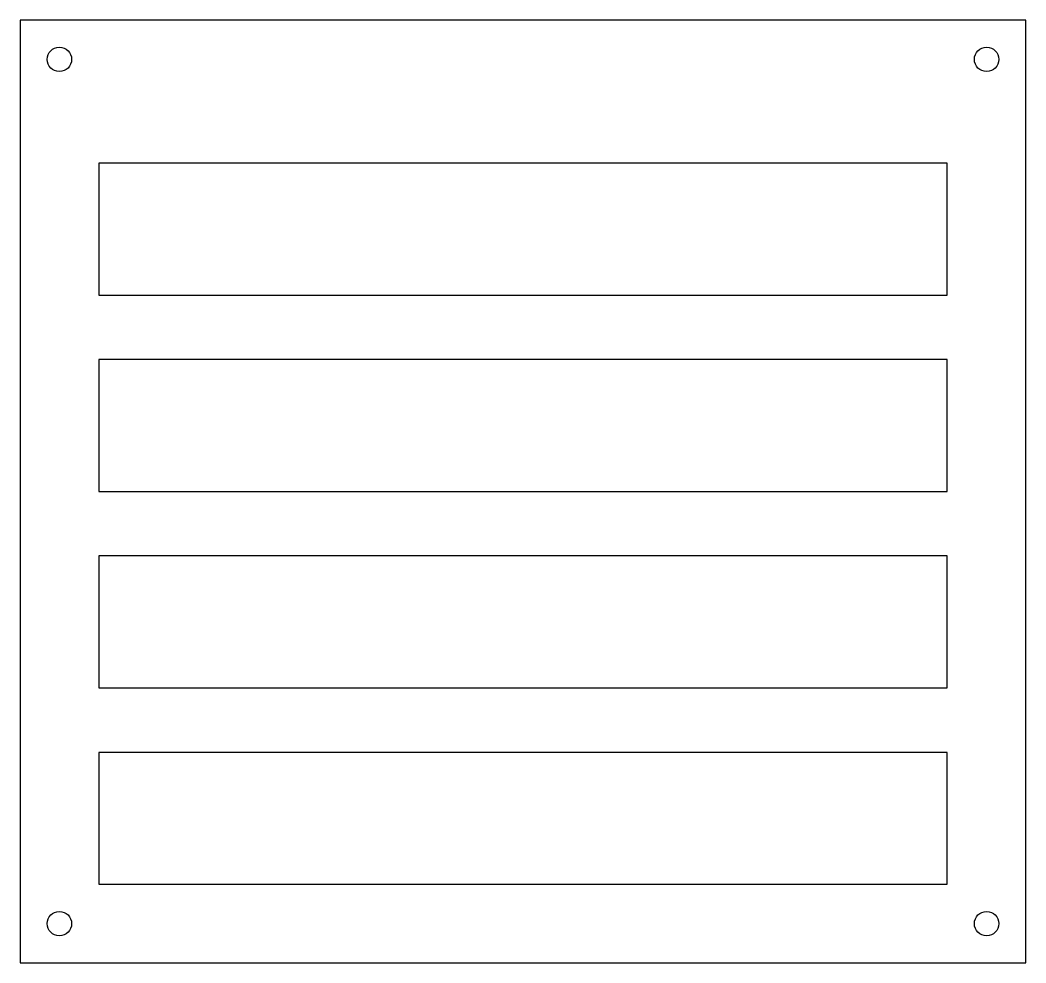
# Model space of a CAD drawing. Header units: millimetres. Extents: x 130 to 258, y -10 to 110.
import ezdxf

# ---------------------------------------------------------------- set-up
doc = ezdxf.new("R2010")
doc.units = ezdxf.units.MM
doc.layers.get('0').update_dxf_attribs({"linetype": 'CONTINUOUS'})

msp = doc.modelspace()

# ---------------------------------------------------------------- linework, layer by layer
for points in [[(258, 110), (130, 110), (130, -10), (258, -10)], [(248, 75), (248, 91.8), (140, 91.8), (140, 75)], [(248, 50), (248, 66.8), (140, 66.8), (140, 50)], [(248, 25), (248, 41.8), (140, 41.8), (140, 25)], [(140, 0), (248, 0), (248, 16.8), (140, 16.8)]]:
    msp.add_lwpolyline(points, close=True)
for centre in [(135, 105), (253, 105), (135, -5), (253, -5)]:
    msp.add_circle(centre, 1.55)

doc.saveas('drawing.dxf')
